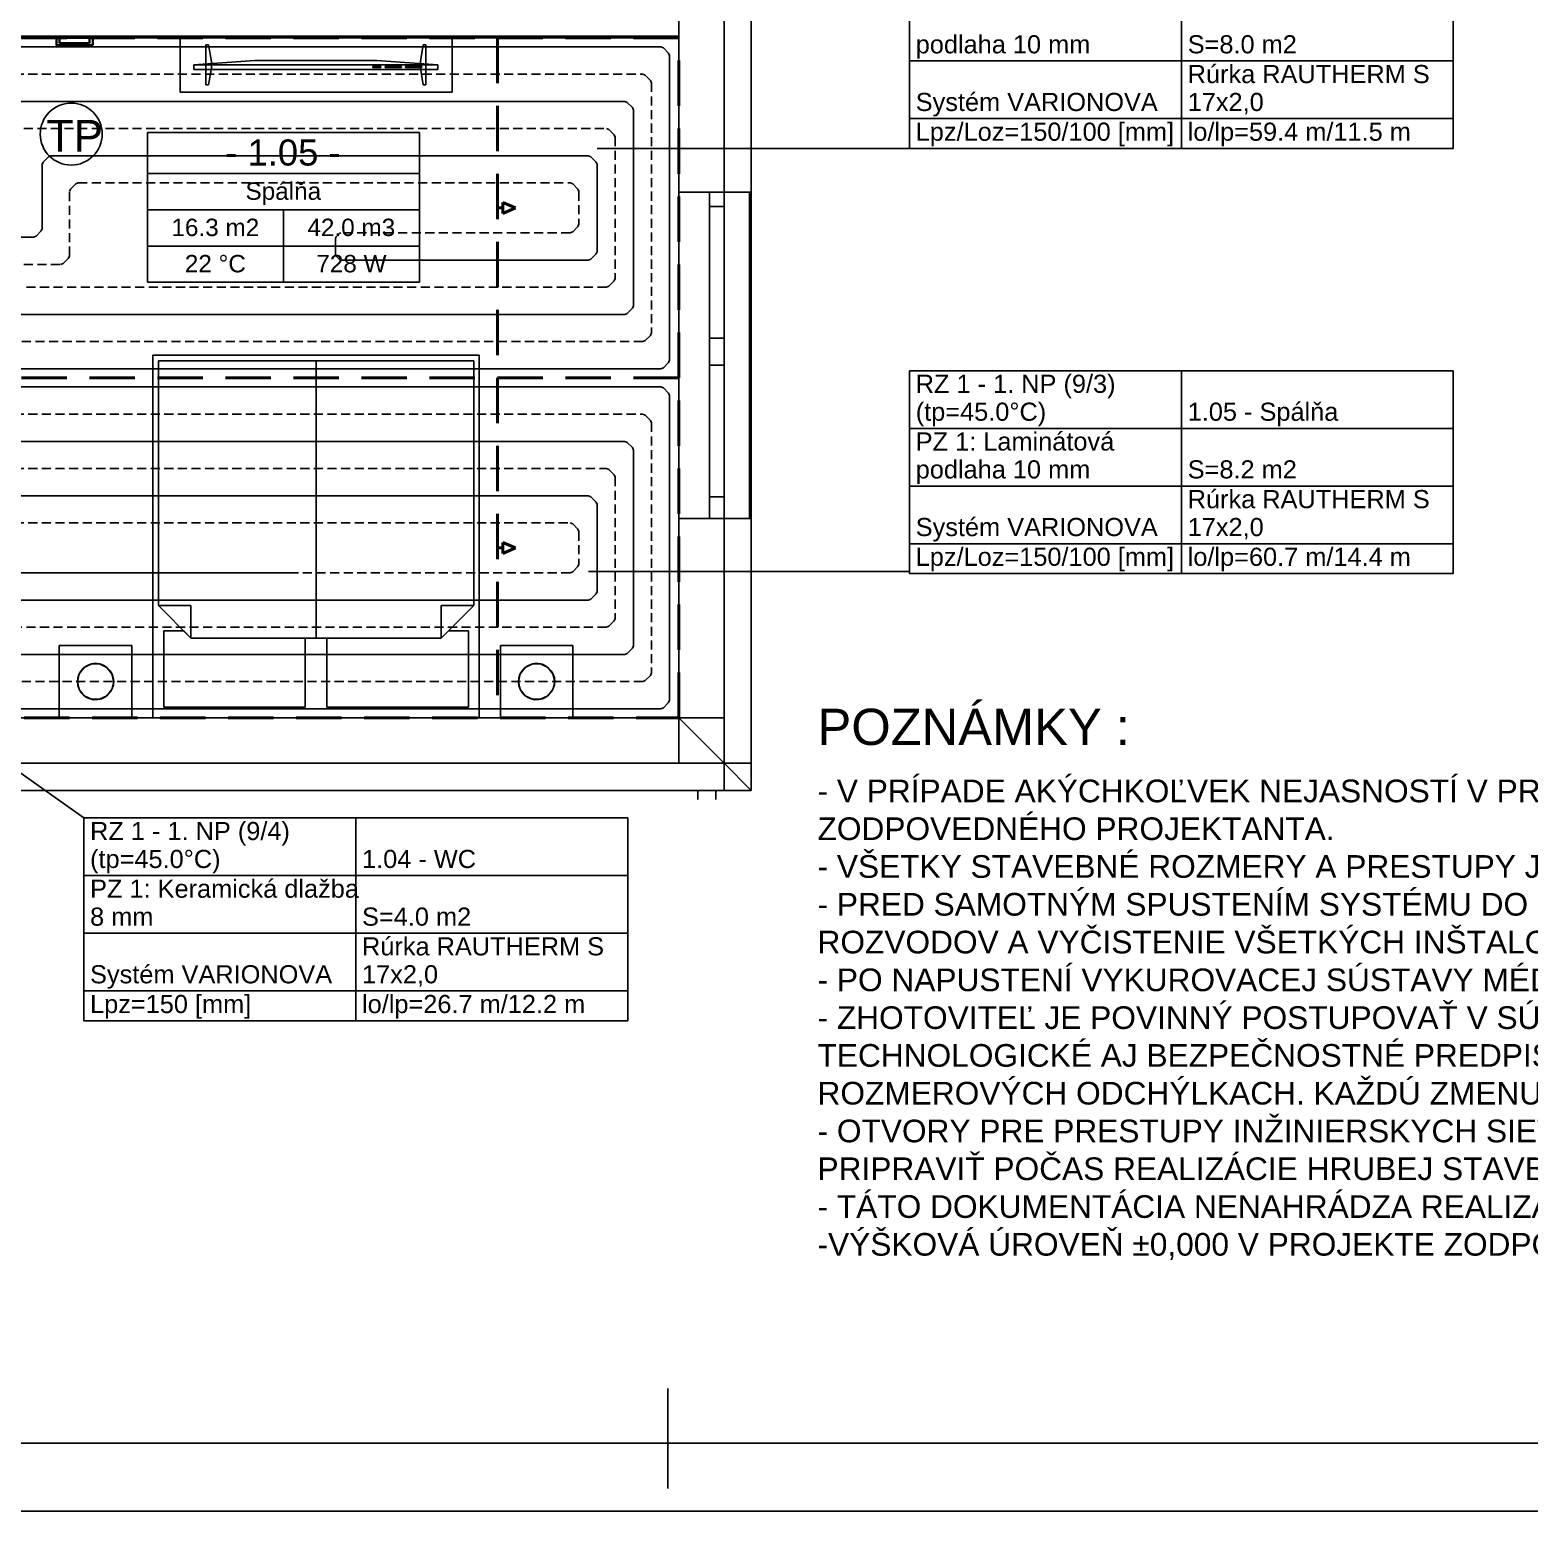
# Model space of a CAD drawing. Header units: millimetres. Extents: x 1046 to 74297, y 6145 to 54562.
# Drawn here: x 18179 to 26447, y 6145 to 14313 of the extents above; entities that cross this region are included whole.
import ezdxf

# ---------------------------------------------------------------- set-up
doc = ezdxf.new("R2010")
doc.units = ezdxf.units.MM
doc.linetypes.add('DASH', pattern=[75, 50, -25])
for name, color, linetype in [('1__NP___MIESTNOSTIUK', 7, 'Continuous'), ('DILATA_N___K_RY', 7, 'Continuous'), ('DXF_LAYER', 1, 'Continuous'), ('OKRAJOV__DILAT_CIA_PDL', 2, 'Continuous'), ('OKRAJOV__Z_NY_', 7, 'Continuous'), ('PODLAHOVKA', 7, 'Continuous'), ('TABU_KY', 7, 'Continuous'), ('vyk-privod2', 7, 'Continuous'), ('vyk-vratka-ZARIADENIE', 7, 'Continuous')]:
    doc.layers.add(name, color=color, linetype=linetype)
doc.layers.add('NETLAC', color=6, linetype='Continuous', plot=False)
doc.layers.add('Schedule Graphics', color=7, linetype='Continuous', lineweight=9)
doc.layers.add('vyk_POPIS', color=7, linetype='Continuous', lineweight=20)
doc.styles.add('ARIAL', font='arial.ttf')
doc.styles.get("Standard").update_dxf_attribs({"font": 'arial.ttf'})

# ---------------------------------------------------------------- blocks, each defined once
blk = doc.blocks.new('A$C57FC20A3')
at = {"layer": 'vyk-vratka-ZARIADENIE', "color": 6, "lineweight": 30}
for p, q in [((0, 183, -5790.8), (28.3, 183, -5790.8)), ((28.3, 17, -5790.8), (28.3, 183, -5790.8)), ((0, 17, -5790.8), (28.3, 17, -5790.8)), ((28.3, 17, -5790.8), (28.3, 23, -5790.8))]:
    blk.add_line(p, q, dxfattribs=at)
at = {"layer": 'vyk-vratka-ZARIADENIE', "color": 6, "lineweight": 30, "elevation": -5790.8}
blk.add_lwpolyline([(40, 200), (40, 0), (0, 0), (0, 200)], close=True, dxfattribs=at)

msp = doc.modelspace()

# ---------------------------------------------------------------- linework, layer by layer
msp.add_line((21696.1, 6270), (21696.1, 6820))
msp.add_lwpolyline([(1296.1, 20620), (42546.1, 20620), (42546.1, 6520), (1296.1, 6520)], close=True)
at = {"layer": '1__NP___MIESTNOSTIUK'}
for p, q in [((18826.9, 13521.3), (18826.9, 13747.3)), ((18826.9, 13747.3), (20326.9, 13747.3)), ((20326.9, 13521.3), (20326.9, 13747.3)), ((18826.9, 13321.3), (18826.9, 13521.3)), ((18826.9, 13521.3), (20326.9, 13521.3)), ((18826.9, 13521.3), (20326.9, 13521.3)), ((20326.9, 13321.3), (20326.9, 13521.3)), ((18826.9, 13121.3), (18826.9, 13321.3)), ((18826.9, 13321.3), (20326.9, 13321.3)), ((18826.9, 13321.3), (20326.9, 13321.3)), ((19576.9, 13121.3), (19576.9, 13321.3)), ((20326.9, 13121.3), (20326.9, 13321.3)), ((18826.9, 12921.3), (18826.9, 13121.3)), ((18826.9, 13121.3), (20326.9, 13121.3)), ((18826.9, 13121.3), (20326.9, 13121.3)), ((19576.9, 12921.3), (19576.9, 13121.3)), ((20326.9, 12921.3), (20326.9, 13121.3)), ((18826.9, 12921.3), (20326.9, 12921.3))]:
    msp.add_line(p, q, dxfattribs=at)
at = {"layer": 'DILATA_N___K_RY', "color": 116, "linetype": 'DASH', "lineweight": 40, "ltscale": 5, "true_color": 0x136734}
msp.add_line((21756.9, 12394.1), (17396.9, 12394.1), dxfattribs=at)
at = {"layer": 'DXF_LAYER', "color": 252, "linetype": 'Continuous'}
for p, q in [((22006.9, 10269.1), (22006.9, 17569.1)), ((21756.9, 14279.1), (21756.9, 14419.1)), ((21756.9, 14419.1), (21756.9, 13419.1)), ((21756.9, 14419.1), (21756.9, 13419.1)), ((21756.9, 14269.1), (21756.9, 14419.1)), ((21756.9, 14419.1), (21756.9, 14269.1)), ((22006.9, 14419.1), (22006.9, 13419.1)), ((22006.9, 13419.1), (22006.9, 14419.1)), ((22006.9, 13419.1), (22006.9, 14419.1)), ((22156.9, 13419.1), (22156.9, 14419.1)), ((22156.9, 13419.1), (22156.9, 14419.1)), ((17396.9, 14279.1), (21756.9, 14279.1)), ((21756.9, 14279.1), (17396.9, 14279.1)), ((17396.9, 14269.1), (21756.9, 14269.1)), ((17396.9, 14269.1), (21756.9, 14269.1)), ((20506.9, 14269.1), (19006.9, 14269.1)), ((19006.9, 14269.1), (19006.9, 13969.1)), ((20506.9, 14269.1), (19006.9, 14269.1)), ((19006.9, 14269.1), (19006.9, 13969.1)), ((19164.3, 14230.3), (19149.3, 14230.3)), ((19149.3, 14230.3), (19149.3, 14010.3)), ((19164.3, 14230.3), (19149.3, 14230.3)), ((19149.3, 14230.3), (19149.3, 14010.3)), ((19179.3, 14138.3), (19164.3, 14230.3)), ((19179.3, 14138.3), (19164.3, 14230.3)), ((20347, 14230.3), (20332, 14138.3)), ((20332, 14138.3), (20347, 14230.3)), ((20362, 14230.3), (20347, 14230.3)), ((20347, 14230.3), (20362, 14230.3)), ((20362, 14010.3), (20362, 14230.3)), ((20362, 14230.3), (20362, 14010.3)), ((20506.9, 13969.1), (20506.9, 14269.1)), ((20506.9, 13969.1), (20506.9, 14269.1)), ((21756.9, 13419.1), (21756.9, 14279.1)), ((19418.8, 14145.3), (19082, 14120.3)), ((19418.8, 14145.3), (19082, 14120.3)), ((19179.3, 14102.3), (19179.3, 14138.3)), ((19179.3, 14102.3), (19179.3, 14138.3)), ((20092.5, 14145.3), (19418.8, 14145.3)), ((20092.5, 14145.3), (19418.8, 14145.3)), ((20429.3, 14120.3), (20092.5, 14145.3)), ((20429.3, 14120.3), (20092.5, 14145.3)), ((20332, 14138.3), (20332, 14102.3)), ((20332, 14102.3), (20332, 14138.3)), ((19082, 14120.3), (19082, 14095.3)), ((19082, 14120.3), (19082, 14095.3)), ((19082, 14120.3), (20429.3, 14120.3)), ((19082, 14095.3), (20429.3, 14095.3)), ((19082, 14095.3), (20429.3, 14095.3)), ((19164.3, 14010.3), (19179.3, 14102.3)), ((19164.3, 14010.3), (19179.3, 14102.3)), ((20070, 14105.3), (20070, 14111.6)), ((20070, 14111.6), (20114.9, 14111.6)), ((20114.9, 14105.3), (20070, 14105.3)), ((20114.9, 14111.6), (20114.9, 14105.3)), ((20137.4, 14105.3), (20137.4, 14111.6)), ((20137.4, 14111.6), (20227.2, 14111.6)), ((20227.2, 14105.3), (20137.4, 14105.3)), ((20227.2, 14111.6), (20227.2, 14105.3)), ((20249.7, 14105.3), (20249.7, 14111.6)), ((20249.7, 14111.6), (20339.5, 14111.6)), ((20339.5, 14105.3), (20249.7, 14105.3)), ((20332, 14102.3), (20347, 14010.3)), ((20347, 14010.3), (20332, 14102.3)), ((20339.5, 14111.6), (20339.5, 14105.3)), ((20429.3, 14095.3), (20429.3, 14120.3)), ((20429.3, 14095.3), (20429.3, 14120.3)), ((19149.3, 14010.3), (19164.3, 14010.3)), ((19149.3, 14010.3), (19164.3, 14010.3)), ((20347, 14010.3), (20362, 14010.3)), ((20362, 14010.3), (20347, 14010.3)), ((19006.9, 13969.1), (20506.9, 13969.1)), ((19006.9, 13969.1), (20506.9, 13969.1)), ((21926.9, 13419.1), (21756.9, 13419.1)), ((21756.9, 13419.1), (22006.9, 13419.1)), ((22156.9, 13419.1), (21756.9, 13419.1)), ((21756.9, 13419.1), (21756.9, 11619.1)), ((21926.9, 13419.1), (21756.9, 13419.1)), ((21926.9, 13419.1), (21756.9, 13419.1)), ((22006.9, 13419.1), (21926.9, 13419.1)), ((21926.9, 13419.1), (21926.9, 11619.1)), ((22006.9, 13419.1), (21926.9, 13419.1)), ((21926.9, 13419.1), (21926.9, 11619.1)), ((21926.9, 11619.1), (21926.9, 13419.1)), ((22006.9, 13419.1), (21926.9, 13419.1)), ((21926.9, 13339.1), (21926.9, 13419.1)), ((22006.9, 13419.1), (21926.9, 13419.1)), ((22006.9, 13419.1), (21926.9, 13419.1)), ((22006.9, 11619.1), (22006.9, 13419.1)), ((22006.9, 11619.1), (22006.9, 13419.1)), ((22006.9, 13419.1), (22156.9, 13419.1)), ((22156.9, 13419.1), (22006.9, 13419.1)), ((22006.9, 13419.1), (22006.9, 13339.1)), ((22156.9, 13419.1), (22006.9, 13419.1)), ((22146.9, 11619.1), (22146.9, 13419.1)), ((22156.9, 11619.1), (22156.9, 13419.1)), ((22156.9, 11619.1), (22156.9, 13419.1)), ((22006.9, 13339.1), (21926.9, 13339.1)), ((21926.9, 12614.1), (21926.9, 13339.1)), ((22006.9, 13339.1), (22006.9, 12614.1)), ((21926.9, 12559.1), (21926.9, 12614.1)), ((21926.9, 12614.1), (22006.9, 12614.1)), ((22006.9, 12614.1), (22006.9, 12559.1)), ((20656.9, 12519.1), (18856.9, 12519.1)), ((18856.9, 12519.1), (18856.9, 10519.1)), ((20656.9, 12519.1), (18856.9, 12519.1)), ((18856.9, 12519.1), (18856.9, 10519.1)), ((19756.9, 12489.1), (18886.9, 12489.1)), ((18886.9, 12489.1), (18886.9, 11139.1)), ((19756.9, 12489.1), (18886.9, 12489.1)), ((18886.9, 12489.1), (18886.9, 11139.1)), ((19756.9, 10959.1), (19756.9, 12489.1)), ((19756.9, 12489.1), (19756.9, 10959.1)), ((20626.9, 12489.1), (19756.9, 12489.1)), ((20626.9, 12489.1), (19756.9, 12489.1)), ((20626.9, 11139.1), (20626.9, 12489.1)), ((20626.9, 11139.1), (20626.9, 12489.1)), ((20656.9, 10519.1), (20656.9, 12519.1)), ((20656.9, 10519.1), (20656.9, 12519.1)), ((21926.9, 12464.1), (21926.9, 12559.1)), ((22006.9, 12559.1), (22006.9, 12464.1)), ((22006.9, 12464.1), (21926.9, 12464.1)), ((21926.9, 11739.1), (21926.9, 12464.1)), ((22006.9, 12464.1), (22006.9, 11739.1)), ((21926.9, 11619.1), (21926.9, 11739.1)), ((21926.9, 11739.1), (22006.9, 11739.1)), ((22006.9, 11739.1), (22006.9, 11619.1)), ((21756.9, 10519.1), (21756.9, 11619.1)), ((21756.9, 11619.1), (21926.9, 11619.1)), ((22006.9, 11619.1), (21756.9, 11619.1)), ((21756.9, 11619.1), (21756.9, 10519.1)), ((21756.9, 11619.1), (22156.9, 11619.1)), ((21926.9, 11619.1), (21756.9, 11619.1)), ((21756.9, 11619.1), (21756.9, 10519.1)), ((21926.9, 11619.1), (21756.9, 11619.1)), ((21926.9, 11619.1), (22006.9, 11619.1)), ((21926.9, 11619.1), (22006.9, 11619.1)), ((22006.9, 11619.1), (21926.9, 11619.1)), ((22006.9, 11619.1), (21926.9, 11619.1)), ((22006.9, 11619.1), (21926.9, 11619.1)), ((22006.9, 11619.1), (22006.9, 10269.1)), ((22156.9, 11619.1), (22006.9, 11619.1)), ((22006.9, 10519.1), (22006.9, 11619.1)), ((22006.9, 10519.1), (22006.9, 11619.1)), ((22156.9, 11619.1), (22006.9, 11619.1)), ((22156.9, 11619.1), (22006.9, 11619.1)), ((22156.9, 10269.1), (22156.9, 11619.1)), ((22156.9, 10269.1), (22156.9, 11619.1)), ((18886.9, 11139.1), (19066.9, 10959.1)), ((18886.9, 11139.1), (19066.9, 10959.1)), ((18886.9, 11139.1), (19066.9, 11139.1)), ((19066.9, 10959.1), (19066.9, 11139.1)), ((20446.9, 10959.1), (20626.9, 11139.1)), ((20446.9, 10959.1), (20626.9, 11139.1)), ((20626.9, 11139.1), (20446.9, 11139.1)), ((20446.9, 10959.1), (20446.9, 11139.1)), ((19026.9, 10999.1), (18916.9, 10999.1)), ((18916.9, 10999.1), (18916.9, 10579.1)), ((19026.9, 10999.1), (18916.9, 10999.1)), ((18916.9, 10999.1), (18916.9, 10579.1)), ((19066.9, 10959.1), (19026.9, 10999.1)), ((19066.9, 10959.1), (19026.9, 10999.1)), ((20486.9, 10999.1), (20446.9, 10959.1)), ((20486.9, 10999.1), (20446.9, 10959.1)), ((20596.9, 10999.1), (20486.9, 10999.1)), ((20596.9, 10999.1), (20486.9, 10999.1)), ((20596.9, 10579.1), (20596.9, 10999.1)), ((20596.9, 10579.1), (20596.9, 10999.1)), ((18740.6, 10919.1), (18340.6, 10919.1)), ((18340.6, 10919.1), (18340.6, 10519.1)), ((18740.6, 10919.1), (18340.6, 10919.1)), ((18340.6, 10919.1), (18340.6, 10519.1)), ((18740.6, 10519.1), (18740.6, 10919.1)), ((18740.6, 10519.1), (18740.6, 10919.1)), ((19696.9, 10959.1), (19066.9, 10959.1)), ((19696.9, 10959.1), (19066.9, 10959.1)), ((19066.9, 10959.1), (19756.9, 10959.1)), ((19066.9, 10959.1), (19756.9, 10959.1)), ((19696.9, 10579.1), (19696.9, 10959.1)), ((19696.9, 10579.1), (19696.9, 10959.1)), ((19756.9, 10959.1), (20446.9, 10959.1)), ((19756.9, 10959.1), (20446.9, 10959.1)), ((19816.9, 10959.1), (19816.9, 10579.1)), ((20446.9, 10959.1), (19816.9, 10959.1)), ((19816.9, 10959.1), (19816.9, 10579.1)), ((20446.9, 10959.1), (19816.9, 10959.1)), ((21173.2, 10919.1), (20773.2, 10919.1)), ((20773.2, 10919.1), (20773.2, 10519.1)), ((21173.2, 10919.1), (20773.2, 10919.1)), ((20773.2, 10919.1), (20773.2, 10519.1)), ((21173.2, 10519.1), (21173.2, 10919.1)), ((21173.2, 10519.1), (21173.2, 10919.1)), ((18450.5, 10762.5), (18440.6, 10719.1)), ((18478.3, 10797.3), (18450.5, 10762.5)), ((18518.4, 10816.6), (18478.3, 10797.3)), ((18562.9, 10816.6), (18518.4, 10816.6)), ((18603, 10797.3), (18562.9, 10816.6)), ((18630.7, 10762.5), (18603, 10797.3)), ((18640.6, 10719.1), (18630.7, 10762.5)), ((20883.1, 10762.5), (20873.2, 10719.1)), ((20910.8, 10797.3), (20883.1, 10762.5)), ((20950.9, 10816.6), (20910.8, 10797.3)), ((20995.4, 10816.6), (20950.9, 10816.6)), ((21035.5, 10797.3), (20995.4, 10816.6)), ((21063.3, 10762.5), (21035.5, 10797.3)), ((21073.2, 10719.1), (21063.3, 10762.5)), ((18440.6, 10719.1), (18440.6, 10719.1)), ((18440.6, 10719.1), (18450.5, 10675.7)), ((18440.6, 10719.1), (18440.6, 10719.1)), ((18450.5, 10675.7), (18478.3, 10640.9)), ((18603, 10640.9), (18630.7, 10675.7)), ((18630.7, 10675.7), (18640.6, 10719.1)), ((18640.6, 10719.1), (18640.6, 10719.1)), ((18640.6, 10719.1), (18640.6, 10719.1)), ((20873.2, 10719.1), (20873.2, 10719.1)), ((20873.2, 10719.1), (20883.1, 10675.7)), ((20873.2, 10719.1), (20873.2, 10719.1)), ((20883.1, 10675.7), (20910.8, 10640.9)), ((21035.5, 10640.9), (21063.3, 10675.7)), ((21063.3, 10675.7), (21073.2, 10719.1)), ((21073.2, 10719.1), (21073.2, 10719.1)), ((21073.2, 10719.1), (21073.2, 10719.1)), ((18478.3, 10640.9), (18518.4, 10621.6)), ((18518.4, 10621.6), (18562.9, 10621.6)), ((18562.9, 10621.6), (18603, 10640.9)), ((20910.8, 10640.9), (20950.9, 10621.6)), ((20950.9, 10621.6), (20995.4, 10621.6)), ((20995.4, 10621.6), (21035.5, 10640.9)), ((21756.9, 10519.1), (16386.9, 10519.1)), ((21756.9, 10519.1), (16386.9, 10519.1)), ((17396.9, 10519.1), (21756.9, 10519.1)), ((18340.6, 10519.1), (18740.6, 10519.1)), ((18340.6, 10519.1), (18740.6, 10519.1)), ((18856.9, 10519.1), (20656.9, 10519.1)), ((18856.9, 10519.1), (20656.9, 10519.1)), ((18916.9, 10579.1), (19696.9, 10579.1)), ((18916.9, 10579.1), (19696.9, 10579.1)), ((19816.9, 10579.1), (20596.9, 10579.1)), ((19816.9, 10579.1), (20596.9, 10579.1)), ((20773.2, 10519.1), (21173.2, 10519.1)), ((20773.2, 10519.1), (21173.2, 10519.1)), ((21756.9, 10519.1), (22006.9, 10269.1)), ((22006.9, 10519.1), (21756.9, 10519.1)), ((21756.9, 10269.1), (21756.9, 10519.1)), ((22006.9, 10269.1), (21756.9, 10519.1)), ((21756.9, 10519.1), (21756.9, 10269.1)), ((21756.9, 10519.1), (22006.9, 10519.1)), ((22006.9, 10269.1), (22006.9, 10519.1)), ((22006.9, 10269.1), (22006.9, 10519.1)), ((22006.9, 10269.1), (22006.9, 10519.1)), ((8606.9, 10269.1), (22006.9, 10269.1)), ((22006.9, 10269.1), (16386.9, 10269.1)), ((16386.9, 10269.1), (21756.9, 10269.1)), ((16386.9, 10269.1), (21756.9, 10269.1)), ((21756.9, 10269.1), (22006.9, 10269.1)), ((21756.9, 10269.1), (22006.9, 10269.1)), ((22156.9, 10269.1), (22006.9, 10269.1)), ((22006.9, 10269.1), (22156.9, 10119.1)), ((22006.9, 10119.1), (22006.9, 10269.1)), ((22006.9, 10269.1), (22006.9, 10119.1)), ((22156.9, 10119.1), (22006.9, 10269.1)), ((22006.9, 10269.1), (22156.9, 10269.1)), ((22156.9, 10119.1), (22156.9, 10269.1)), ((22156.9, 10119.1), (22156.9, 10269.1)), ((16386.9, 10119.1), (22006.9, 10119.1)), ((16386.9, 10119.1), (22156.9, 10119.1)), ((21862.3, 10068.7), (21862.3, 10119.1)), ((21962.3, 10068.7), (21962.3, 10119.1)), ((22006.9, 10119.1), (22156.9, 10119.1))]:
    msp.add_line(p, q, dxfattribs=at)
for points in [[(18640.6, 10719.1), (18638.4, 10740.1), (18638.4, 10740.1), (18631.9, 10760.1), (18621.2, 10778.3), (18607.1, 10793.9), (18589.9, 10806.1), (18570.6, 10814.5), (18549.9, 10818.7), (18528.9, 10818.4), (18508.3, 10813.8), (18489.2, 10804.9), (18472.4, 10792.2), (18458.6, 10776.3), (18448.4, 10757.8), (18442.4, 10737.6), (18440.6, 10719.1)], [(21073.2, 10719.1), (21071, 10740.1), (21071, 10740.1), (21064.4, 10760.1), (21053.8, 10778.3), (21039.6, 10793.9), (21022.4, 10806.1), (21003.1, 10814.5), (20982.5, 10818.7), (20961.4, 10818.4), (20940.8, 10813.8), (20921.7, 10804.9), (20904.9, 10792.2), (20891.1, 10776.3), (20881, 10757.8), (20874.9, 10737.6), (20873.2, 10719.1)], [(18440.6, 10719.1), (18442.9, 10698.2), (18442.9, 10698.2), (18449.4, 10678.2), (18460, 10659.9), (18474.2, 10644.4), (18491.4, 10632.1), (18510.7, 10623.7), (18531.3, 10619.6), (18552.4, 10619.8), (18573, 10624.5), (18592.1, 10633.4), (18608.9, 10646.1), (18622.7, 10662), (18632.9, 10680.5), (18638.9, 10700.6), (18640.6, 10719.1)], [(20873.2, 10719.1), (20875.4, 10698.2), (20875.4, 10698.2), (20882, 10678.2), (20892.6, 10659.9), (20906.8, 10644.4), (20923.9, 10632.1), (20943.2, 10623.7), (20963.9, 10619.6), (20985, 10619.8), (21005.5, 10624.5), (21024.6, 10633.4), (21041.4, 10646.1), (21055.2, 10662), (21065.4, 10680.5), (21071.4, 10700.6), (21073.2, 10719.1)]]:
    msp.add_lwpolyline(points, dxfattribs=at)
at = {"layer": 'NETLAC'}
msp.add_lwpolyline([(1046.1, 20995), (42796.1, 20995), (42796.1, 6145), (1046.1, 6145)], close=True, dxfattribs=at)
at = {"layer": 'OKRAJOV__DILAT_CIA_PDL', "color": 116, "linetype": 'DASH', "lineweight": 40, "ltscale": 5, "true_color": 0x136734}
msp.add_lwpolyline([(17396.9, 14269.1), (17396.9, 10519.1), (21756.9, 10519.1), (21756.9, 14269.1), (17396.9, 14269.1)], dxfattribs=at)
at = {"layer": 'OKRAJOV__Z_NY_', "color": 3, "linetype": 'DASH', "lineweight": 40, "ltscale": 5}
for p, q in [((20756.9, 14269.1), (20756.9, 12394.1)), ((20756.9, 12394.1), (20756.9, 10519.1))]:
    msp.add_line(p, q, dxfattribs=at)
for points in [[(20756.9, 13331.6), (20786.9, 13331.6), (20786.9, 13301.6), (20856.9, 13331.6), (20786.9, 13361.6), (20786.9, 13331.6)], [(20756.9, 11456.6), (20786.9, 11456.6), (20786.9, 11426.6), (20856.9, 11456.6), (20786.9, 11486.6), (20786.9, 11456.6)]]:
    msp.add_lwpolyline(points, dxfattribs=at)
at = {"layer": 'PODLAHOVKA', "color": 12}
for points in [[(17494.7, 14219.1), (21659.1, 14219.1), (21672.4, 14213.6), (21701.4, 14184.7), (21706.9, 14171.3), (21706.9, 12491.9), (21701.4, 12478.6), (21672.4, 12449.7), (21659.1, 12444.1), (17694.7, 12444.1)], [(17794.7, 13919.1), (21459.1, 13919.1), (21472.4, 13913.6), (21501.4, 13884.7), (21506.9, 13871.3), (21506.9, 12791.9), (21501.4, 12778.6), (21472.4, 12749.7), (21459.1, 12744.1), (17994.7, 12744.1)], [(17994.7, 13170.4), (18199.1, 13170.4), (18212.4, 13175.9), (18241.4, 13204.9), (18246.9, 13218.2), (18246.9, 13571.3), (18252.4, 13584.7), (18281.4, 13613.6), (18294.7, 13619.1), (21259.1, 13619.1), (21272.4, 13613.6), (21301.4, 13584.7), (21306.9, 13571.3), (21306.9, 13091.9), (21301.4, 13078.6), (21272.4, 13049.7), (21259.1, 13044.1), (19893.7, 13044.1), (19885.3, 13047.6), (19867.2, 13065.7), (19863.8, 13074), (19863.8, 13119.1)], [(17596.9, 12344.1), (21659.1, 12344.1), (21672.4, 12338.6), (21701.4, 12309.7), (21706.9, 12296.3), (21706.9, 10616.9), (21701.4, 10603.6), (21672.4, 10574.7), (21659.1, 10569.1), (17494.7, 10569.1)], [(17494.7, 12044.1), (21459.1, 12044.1), (21472.4, 12038.6), (21501.4, 12009.7), (21506.9, 11996.3), (21506.9, 10916.9), (21501.4, 10903.6), (21472.4, 10874.7), (21459.1, 10869.1), (17794.7, 10869.1)], [(17794.7, 11744.1), (21259.1, 11744.1), (21272.4, 11738.6), (21301.4, 11709.7), (21306.9, 11696.3), (21306.9, 11216.9), (21301.4, 11203.6), (21272.4, 11174.7), (21259.1, 11169.1), (18094.7, 11169.1)], [(18094.7, 11319.1), (19626.9, 11319.1)]]:
    msp.add_lwpolyline(points, dxfattribs=at)
at = {"layer": 'PODLAHOVKA', "color": 172, "linetype": 'DASH'}
for points in [[(17644.7, 14069.1), (21559.1, 14069.1), (21572.4, 14063.6), (21601.4, 14034.7), (21606.9, 14021.3), (21606.9, 12641.9), (21601.4, 12628.6), (21572.4, 12599.7), (21559.1, 12594.1), (17844.7, 12594.1)], [(18144.7, 13769.1), (21359.1, 13769.1), (21372.4, 13763.6), (21401.4, 13734.7), (21406.9, 13721.3), (21406.9, 12941.9), (21401.4, 12928.6), (21372.4, 12899.7), (21359.1, 12894.1), (18144.7, 12894.1)], [(18144.7, 13020.4), (18349.1, 13020.4), (18362.4, 13025.9), (18391.4, 13054.9), (18396.9, 13068.2), (18396.9, 13421.3), (18402.4, 13434.7), (18431.4, 13463.6), (18444.7, 13469.1), (21159.1, 13469.1), (21172.4, 13463.6), (21201.4, 13434.7), (21206.9, 13421.3), (21206.9, 13241.9), (21201.4, 13228.6), (21172.4, 13199.7), (21159.1, 13194.1), (19893.7, 13194.1), (19885.3, 13190.7), (19867.2, 13172.6), (19863.8, 13164.3), (19863.8, 13119.1)], [(17494.7, 12194.1), (21559.1, 12194.1), (21572.4, 12188.6), (21601.4, 12159.7), (21606.9, 12146.3), (21606.9, 10766.9), (21601.4, 10753.6), (21572.4, 10724.7), (21559.1, 10719.1), (17644.7, 10719.1)], [(17644.7, 11894.1), (21359.1, 11894.1), (21372.4, 11888.6), (21401.4, 11859.7), (21406.9, 11846.3), (21406.9, 11066.9), (21401.4, 11053.6), (21372.4, 11024.7), (21359.1, 11019.1), (17944.7, 11019.1)], [(17944.7, 11594.1), (21159.1, 11594.1), (21172.4, 11588.6), (21201.4, 11559.7), (21206.9, 11546.3), (21206.9, 11366.9), (21201.4, 11353.6), (21172.4, 11324.7), (21159.1, 11319.1), (19626.9, 11319.1)]]:
    msp.add_lwpolyline(points, dxfattribs=at)
at = {"layer": 'TABU_KY', "color": 5}
for p, q in [((24529.1, 14142), (24529.1, 14460)), ((23029.1, 14142), (26029.1, 14142)), ((24529.1, 13824), (24529.1, 14142)), ((23029.1, 13824), (26029.1, 13824)), ((24529.1, 13660), (24529.1, 13824)), ((23029.1, 13660), (21306.9, 13660)), ((23029.1, 12433.7), (26029.1, 12433.7)), ((24529.1, 12115.7), (24529.1, 12433.7)), ((23029.1, 12115.7), (26029.1, 12115.7)), ((24529.1, 11797.7), (24529.1, 12115.7)), ((23029.1, 11797.7), (26029.1, 11797.7)), ((24529.1, 11479.7), (24529.1, 11797.7)), ((23029.1, 11479.7), (26029.1, 11479.7)), ((24529.1, 11315.7), (24529.1, 11479.7)), ((23029.1, 11325.7), (21259.1, 11325.7)), ((18475.4, 9967.2), (17064.9, 10968.1)), ((18475.4, 9967.2), (21475.4, 9967.2)), ((19975.4, 9649.2), (19975.4, 9967.2)), ((18475.4, 9649.2), (21475.4, 9649.2)), ((19975.4, 9331.2), (19975.4, 9649.2)), ((18475.4, 9331.2), (21475.4, 9331.2)), ((19975.4, 9013.2), (19975.4, 9331.2)), ((18475.4, 9013.2), (21475.4, 9013.2)), ((19975.4, 8849.2), (19975.4, 9013.2))]:
    msp.add_line(p, q, dxfattribs=at)
for points in [[(23029.1, 14778), (23029.1, 13660), (26029.1, 13660), (26029.1, 14778)], [(23029.1, 12433.7), (23029.1, 11315.7), (26029.1, 11315.7), (26029.1, 12433.7)], [(18475.4, 9967.2), (18475.4, 8849.2), (21475.4, 8849.2), (21475.4, 9967.2)]]:
    msp.add_lwpolyline(points, dxfattribs=at)
at = {"layer": 'vyk-privod2'}
msp.add_circle((18406.5, 13738.8, 23163.2), 170.9, dxfattribs=at)

# ---------------------------------------------------------------- block references
at = {"layer": 'vyk-vratka-ZARIADENIE', "rotation": 269.9999960982775}
msp.add_blockref('A$C57FC20A3', (18325, 14269.1, 5790.8), dxfattribs=at)

# ---------------------------------------------------------------- texts
at = {"insert": (22522.5, 10178.8), "char_height": 125, "attachment_point": 1}
msp.add_mtext_dynamic_manual_height_columns('- V PRÍPADE AKÝCHKOĽVEK NEJASNOSTÍ V PROJEKTOVEJ DOKUMENTÁCII JE NUTNÉ KONTAKTOVAŤ ZODPOVEDNÉHO PROJEKTANTA.\\P- VŠETKY STAVEBNÉ ROZMERY A PRESTUPY JE POTREBNÉ OVERIŤ PRIAMO NA MIESTE REALIZÁCIE.\\P- PRED SAMOTNÝM SPUSTENÍM SYSTÉMU DO PREVÁDZKY SA MUSÍ VYKONAŤ DÔKLADNÝ PREPLACH ROZVODOV A VYČISTENIE VŠETKÝCH INŠTALOVANÝCH FILTROV.\\P- PO NAPUSTENÍ VYKUROVACEJ SÚSTAVY MÉDIOM JE NEVYHNUTNÉ ZABEZPEČIŤ JEJ POSTUPNÉ ODVZDUŠNENIE.\\P- ZHOTOVITEĽ JE POVINNÝ POSTUPOVAŤ V SÚLADE S PLATNÝMI NORMAMI STN EN A DODRŽIAVAŤ TECHNOLOGICKÉ AJ BEZPEČNOSTNÉ PREDPISY. ZÁROVEŇ MUSÍ REŠPEKTOVAŤ USTANOVENIA STN 730421 O ROZMEROVÝCH ODCHÝLKACH. KAŽDÚ ZMENU OPROTI PROJEKTU JE NUTNÉ VOPRED SKONZULTOVAŤ S HIP.\\P- OTVORY PRE PRESTUPY INŽINIERSKYCH SIETÍ A POTRUBNÝCH ROZVODOV V OBJEKTE JE POTREBNÉ PRIPRAVIŤ POČAS REALIZÁCIE HRUBEJ STAVBY.\\P- TÁTO DOKUMENTÁCIA NENAHRÁDZA REALIZAČNÚ DOKUMENTÁCIU STAVBY!\\P-VÝŠKOVÁ ÚROVEŇ ±0,000 V PROJEKTE ZODPOVEDÁ ÚROVNI FINÁLNEJ NÁŠĽAPNEJ VRSTVY PODLAHY.', width=9481.578, gutter_width=625, heights=[0], dxfattribs=at)
at = {"layer": '1__NP___MIESTNOSTIUK', "style": 'ARIAL'}
for s, height, p in [('- 1.05 -', 143.99, (19255.4, 13565.3)), ('Spálňa', 95.99, (19367.4, 13376.3)), ('16.3 m2', 95.99, (18958.9, 13176.3)), ('42.0 m3', 95.99, (19708.9, 13176.3)), ('22 °C', 95.99, (19032.9, 12976.3)), ('728 W', 95.99, (19757.9, 12976.3))]:
    msp.add_text(s, height=height, dxfattribs=at).set_placement(p)
at = {"layer": 'Schedule Graphics', "style": 'ARIAL'}
msp.add_text('POZNÁMKY :', height=200, dxfattribs=at).set_placement((22522.5, 10369.6))
at = {"layer": 'TABU_KY', "color": 160, "style": 'ARIAL'}
for s, p in [('podlaha 10 mm', (23064.1, 14184)), ('S=8.0 m2', (24564.1, 14184)), ('Rúrka RAUTHERM S', (24564.1, 14020)), ('Systém VARIONOVA', (23064.1, 13866)), ('17x2,0', (24564.1, 13866)), ('Lpz/Loz=150/100 [mm]', (23064.1, 13702)), ('lo/lp=59.4 m/11.5 m', (24564.1, 13702)), ('RZ 1 - 1. NP (9/3) ', (23064.1, 12311.7)), ('(tp=45.0°C)', (23064.1, 12157.7)), ('1.05 - Spálňa', (24564.1, 12157.7)), ('PZ 1: Laminátová', (23064.1, 11993.7)), ('podlaha 10 mm', (23064.1, 11839.7)), ('S=8.2 m2', (24564.1, 11839.7)), ('Rúrka RAUTHERM S', (24564.1, 11675.7)), ('Systém VARIONOVA', (23064.1, 11521.7)), ('17x2,0', (24564.1, 11521.7)), ('Lpz/Loz=150/100 [mm]', (23064.1, 11357.7)), ('lo/lp=60.7 m/14.4 m', (24564.1, 11357.7)), ('RZ 1 - 1. NP (9/4) ', (18510.4, 9845.2)), ('(tp=45.0°C)', (18510.4, 9691.2)), ('1.04 - WC', (20010.4, 9691.2)), ('PZ 1: Keramická dlažba', (18510.4, 9527.2)), ('8 mm', (18510.4, 9373.2)), ('S=4.0 m2', (20010.4, 9373.2)), ('Rúrka RAUTHERM S', (20010.4, 9209.2)), ('Systém VARIONOVA', (18510.4, 9055.2)), ('17x2,0', (20010.4, 9055.2)), ('Lpz=150 [mm]', (18510.4, 8891.2)), ('lo/lp=26.7 m/12.2 m', (20010.4, 8891.2))]:
    msp.add_text(s, height=100, dxfattribs=at).set_placement(p)
at = {"layer": 'vyk_POPIS', "lineweight": 35, "style": 'ARIAL'}
msp.add_text('TP', height=175, rotation=360, dxfattribs=at).set_placement((18270, 13641.6, 23163.2))

doc.saveas('drawing.dxf')
